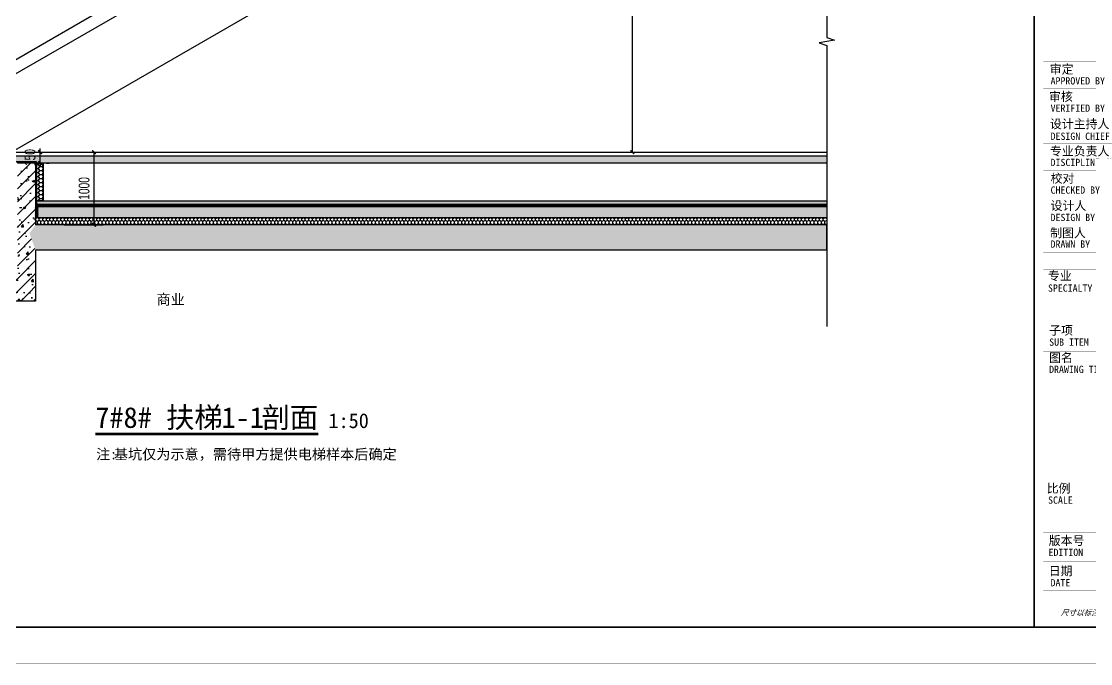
# Model space of a CAD drawing. Extents: x -26219 to 315419, y -160410 to -120810.
# Drawn here: x 213626 to 228344, y -156064 to -147222 of the extents above; entities that cross this region are included whole.
import ezdxf
from ezdxf.enums import TextEntityAlignment as Align
from ezdxf.xclip import XClip

# ---------------------------------------------------------------- set-up
doc = ezdxf.new("R2010")
doc.units = 0
doc.header["$LTSCALE"] = 1000
doc.header["$MEASUREMENT"] = 0
doc.header["$XCLIPFRAME"] = 0
doc.linetypes.add('104-14# 核心筒$2$DOTE', pattern=[2.42, 2, -0.2, 0.02, -0.2])
doc.linetypes.add('14#楼幕墙$0$DASH', pattern=[0.35, 0.25, -0.1])
for name, color, linetype in [('01-标注_尺寸', 124, 'Continuous'), ('01-标注_符号', 200, 'Continuous'), ('02-TEXT_房间', 7, 'Continuous'), ('02-TEXT_标注', 130, 'Continuous'), ('05-填充_天正', 26, 'Continuous'), ('104-14# 核心筒$2$A_AXIS-轴线', 36, '104-14# 核心筒$2$DOTE'), ('A-O_屋面', 201, 'Continuous'), ('A-O_防水层', 222, 'Continuous'), ('A-SUR_保温', 222, 'Continuous'), ('A_STR-砼墙', 51, 'Continuous'), ('A_STR-砼柱', 51, 'Continuous'), ('DIM_SYMB', 3, 'Continuous'), ('S_A-E_楼梯', 171, 'Continuous'), ('S_FLOOR', 2, 'Continuous'), ('S_SURFACE', 6, 'Continuous'), ('建-标注-文本', 254, 'Continuous'), ('道路', 6, 'Continuous')]:
    doc.layers.add(name, color=color, linetype=linetype)
doc.styles.add('_TCH_DIM_T3', font='ros.shx', dxfattribs={"width": 0.705882, "bigfont": 'jd.shx'})
doc.styles.add('_TCH_SPACE', font='STXIHEI_0.TTF', dxfattribs={"height": 5})
doc.styles.get("Standard").update_dxf_attribs({"font": 'STXIHEI_0.TTF'})
doc.styles.add('图签信息$0$华文细黑', font='STXIHEI_0.TTF', dxfattribs={"height": 10})
doc.dimstyles.new('_TCH_ARCH&&50', dxfattribs={"dimtxt": 148.75, "dimasz": 50, "dimexe": 125, "dimexo": 150, "dimgap": 63.125, "dimtad": 1, "dimdec": 0, "dimzin": 0, "dimdsep": 46, "dimtxsty": '_TCH_DIM_T3', "dimblk": 'ARCHTICK', "dimcen": 0.09, "dimclrt": 7, "dimazin": 2, "dimtfac": 1, "dimtdec": 0, "dimtix": 1, "dimtmove": 2, "dimatfit": 3, "dimfxl": 0, "dimtolj": 1, "dimtzin": 0, "dimarcsym": 0})
pattern_1 = [(45, (0, 0), (-88.38835, 88.38835), []), (50, (0, 0), (358.6301, -31.37607), [37.5, -412.5]), (355, (0, 0), (-69.37567, 376.09607), [30, -330]), (100.4514, (29.9, -2.6), (289.2547, 344.71977), [31.8701, -350.57106]), (46.1842, (0, 100), (533.6205, -82.7595), [56.25, -618.75]), (96.6356, (44.47, 93.1), (467.3314, 487.0589), [47.8051, -525.8565]), (351.1842, (0, 100), (467.331, 487.0593), [45, -495]), (21, (50, 75), (298.45353, -201.30945), [37.5, -412.5]), (326, (50, 75), (121.65767, 362.575), [30, -330]), (71.4514, (74.87, 58.22), (420.1113, 161.26525), [31.8701, -350.57106]), (37.5, (0, 0), (6.07993, 166.446927), [0, -326, 0, -335, 0, -331.25]), (7.5, (0, 0), (131.53477, 197.20586), [0, -191, 0, -318.5, 0, -126.25]), (327.5, (-111.5, 0), (266.91122, -11.277436), [0, -125, 0, -390, 0, -517.5]), (317.5, (-161.5, 0), (291.59308, 50.0525), [0, -162.5, 0, -259, 0, -367.5])]

# ---------------------------------------------------------------- blocks, each defined once
blk = doc.blocks.new('sdfsdfdsf')
at = {"layer": 'S_FLOOR'}
for p, q in [((2500, 0), (-200, 0)), ((11333, -5100), (2500, 0)), ((-200, -140), (-200, 0)), ((0, -140), (-200, -140)), ((0, -1000), (0, -140)), ((2422, -1000), (0, -1000)), ((11256, -6100), (2422, -1000)), ((11333, -5100), (13833, -5100)), ((13833, -5240), (13833, -5100)), ((13633, -5240), (13633, -6100)), ((13633, -5240), (13833, -5240)), ((13633, -6100), (11256, -6100))]:
    blk.add_line(p, q, dxfattribs=at)
at = {"layer": '道路', "linetype": 'ByBlock'}
for p, q in [((1965, 900), (1013, 900)), ((1965, 864), (1013, 864)), ((10969, -4030), (2947, 601)), ((10987, -3999), (2965, 632)), ((1776, 305), (1087, 305)), ((1180, 0), (1180, 305)), ((10797, -4594), (2776, 37)), ((12536, -4200), (11737, -4200)), ((12536, -4236), (11737, -4236)), ((12432, -4795), (11547, -4795)), ((12338, -5100), (12338, -4795))]:
    blk.add_line(p, q, dxfattribs=at)
for centre, radius, start, end in [((1013, 554), 345, 90, 266.807), ((1965, -1100), 2000, 60, 90), ((1013, 554), 309, 90, 272.2365), ((1965, -1100), 1964, 60, 90), ((1610, -300), 800, 130.8652, 157.9757), ((1776, -1695), 2000, 60, 90), ((11737, -2700), 1536, 240, 269.9998), ((11737, -2700), 1500, 240, 269.9998), ((12536, -4546), 309, 261.6535, 90), ((12536, -4546), 345, 268.2678, 90), ((11547, -3295), 1500, 240, 270), ((11908, -5400), 800, 22.0243, 49.1347)]:
    blk.add_arc(centre, radius, start, end, dxfattribs=at)
blk = doc.blocks.new('104-14# 核心筒')
at = {"layer": '104-14# 核心筒$2$A_AXIS-轴线'}
for p, q in [((-9370.1, 105800), (120259.9, 105800)), ((-24839, 16700), (120259.9, 16700)), ((-24839, 11750), (120259.9, 11750)), ((-24839, 7700), (120259.9, 7700))]:
    blk.add_line(p, q, dxfattribs=at)
blk = doc.blocks.new('图框-A1+1-4')
for points, const_width in [([(0, 0), (1051, 0), (1051, 594), (0, 594)], 0.05), ([(976, 584), (25, 584), (25, 10), (976, 10)], 0.5)]:
    blk.add_lwpolyline(points, close=True, dxfattribs=dict(const_width=const_width))
blk = doc.blocks.new('图签信息')
at = {"const_width": 0.5}
blk.add_lwpolyline([(-65, 0), (0, 0), (0, 500.5), (-65, 500.5)], close=True, dxfattribs=at)
at = {"const_width": 0.05}
for points in [[(-62.5, 103.26), (-2.5, 103.26), (-2.5, 163.26), (-62.5, 163.26), (-62.5, 103.26)], [(-62.5, 155.76), (-2.5, 155.76)], [(-62.5, 148.26), (-2.5, 148.26)], [(-62.5, 140.76), (-2.5, 140.76)], [(-62.5, 133.26), (-2.5, 133.26)], [(-62.5, 125.76), (-2.5, 125.76)], [(-62.5, 118.26), (-2.5, 118.26)], [(-62.5, 110.76), (-2.5, 110.76)], [(-62.5, 98.5), (-2.5, 98.5), (-2.5, 10), (-62.5, 10), (-62.5, 98.5)], [(-62.5, 83.5), (-2.5, 83.5)], [(-62.5, 76), (-2.5, 76)], [(-62.5, 40), (-2.5, 40)], [(-62.5, 26), (-2.5, 26)], [(-62.5, 18), (-2.5, 18)]]:
    blk.add_lwpolyline(points, dxfattribs=at)
at = {"style": '图签信息$0$华文细黑'}
for s, height, p in [('审定', 2.4, (-60.73, 154.81)), ('APPROVED BY', 2, (-60.5, 151.44)), ('审核', 2.4, (-60.95, 147.29)), ('VERIFIED BY', 2, (-60.5, 143.91)), ('设计主持人', 2.4, (-60.68, 139.76)), ('DESIGN CHIEF', 2, (-60.5, 136.19)), ('专业负责人', 2.4, (-60.67, 132.26)), ('DISCIPLINE CHIEF', 2, (-60.5, 128.98)), ('校对', 2.4, (-60.5, 124.76)), ('CHECKED BY', 2, (-60.5, 121.37)), ('设计人', 2.4, (-60.5, 117.26)), ('DESIGN BY', 2, (-60.5, 113.83)), ('制图人', 2.4, (-60.61, 109.76)), ('DRAWN BY', 2, (-60.5, 106.5)), ('专业', 2.4, (-61.23, 97.93)), ('SPECIALTY', 2, (-61.23, 94.38)), ('子项', 2.4, (-60.88, 82.92)), ('SUB ITEM', 2, (-60.88, 79.5)), ('图名', 2.4, (-60.91, 75.41)), ('DRAWING TITLES', 2, (-60.91, 72)), ('比例', 2.4, (-61.56, 39.42)), ('SCALE', 2, (-61.19, 36)), ('版本号', 2.4, (-61, 25.03)), ('EDITION', 2, (-61.06, 21.61)), ('日期', 2.4, (-61, 16.68)), ('DATE', 2, (-60.5, 13.26))]:
    blk.add_text(s, height=height, dxfattribs=at).set_placement(p, align=Align.TOP_LEFT)
at = {"style": '图签信息$0$华文细黑', "oblique": 20}
blk.add_text('尺寸以标注为准不得量取，所有尺寸需在现场校核准确', height=1.5, dxfattribs=at).set_placement((-32.5, 4), align=Align.MIDDLE_CENTER)
blk = doc.blocks.new('图签-A1')
at = {"color": 2}
blk.add_blockref('图签信息', (0, 0), dxfattribs=at)
blk = doc.blocks.new('$LinePat$聚苯板')
at = {"color": 0}
for p, q in [((14.8, -8.6), (0, 0)), ((29.7, 0), (14.8, -8.6)), ((14.8, -25.7), (0, -34.3)), ((0, -34.3), (0, -51.4)), ((0, -51.4), (14.8, -60)), ((14.8, -8.6), (14.8, -25.7)), ((29.7, -34.3), (14.8, -25.7)), ((14.8, -60), (29.7, -51.4))]:
    blk.add_line(p, q, dxfattribs=at)
blk = doc.blocks.new('*U58')
at = {"layer": 'A-SUR_保温', "color": 26}
blk.add_lwpolyline([(0, 0), (30, 0), (30, 150), (0, 150), (0, 0)], dxfattribs=at)
at = {"layer": 'A-SUR_保温', "color": 26, "xscale": -0.505156626798275, "yscale": 0.5, "zscale": 0.5, "rotation": 269.9999988198052}
for p in [(30, 135), (30, 120), (30, 105), (30, 90), (30, 75), (30, 60), (30, 45), (30, 30), (30, 15), (30, 0)]:
    blk.add_blockref('$LinePat$聚苯板', p, dxfattribs=at)
blk = doc.blocks.new('_ArchTick')
at = {"color": 0, "linetype": 'ByBlock', "const_width": 0.4}
blk.add_lwpolyline([(-0.5, -0.5), (0.5, 0.5)], dxfattribs=at)
blk = doc.blocks.new('*D892')
at = {"layer": '01-标注_尺寸', "color": 0, "lineweight": -2, "transparency": 16777216}
for p, q in [((214215, -149022), (214752, -149022)), ((214627, -150022), (214627, -149022)), ((214215, -150022), (214752, -150022))]:
    blk.add_line(p, q, dxfattribs=at)
at = {"layer": 'Defpoints', "color": 0, "transparency": 16777216}
for p in [(214065, -149022), (214627, -149022), (214065, -150022)]:
    blk.add_point(p, dxfattribs=at)
at = {"layer": '01-标注_尺寸', "color": 0, "lineweight": -2, "transparency": 16777216, "xscale": 50, "yscale": 50, "zscale": 50}
for p, rotation in [((214627, -149022), 90), ((214627, -150022), 270)]:
    blk.add_blockref('_ArchTick', p, dxfattribs=dict(at, rotation=rotation))
at = {"layer": '01-标注_尺寸', "color": 7, "transparency": 16777216, "insert": (214490, -149522), "char_height": 148.8, "attachment_point": 5, "rotation": 90, "style": '_TCH_DIM_T3'}
blk.add_mtext('\\A1;1000', dxfattribs=at)
blk = doc.blocks.new('*D1046')
at = {"layer": '01-标注_尺寸', "color": 0, "lineweight": -2, "transparency": 16777216}
for p, q in [((222012, -143922), (222161, -143922)), ((222036, -149022), (222036, -143922)), ((222012, -149022), (222161, -149022))]:
    blk.add_line(p, q, dxfattribs=at)
at = {"layer": 'Defpoints', "color": 0, "transparency": 16777216}
for p in [(221862, -143922), (222036, -143922), (221862, -149022)]:
    blk.add_point(p, dxfattribs=at)
at = {"layer": '01-标注_尺寸', "color": 0, "lineweight": -2, "transparency": 16777216, "xscale": 50, "yscale": 50, "zscale": 50}
for p, rotation in [((222036, -143922), 90), ((222036, -149022), 270)]:
    blk.add_blockref('_ArchTick', p, dxfattribs=dict(at, rotation=rotation))
at = {"layer": '01-标注_尺寸', "color": 7, "transparency": 16777216, "insert": (221899, -146472), "char_height": 148.8, "attachment_point": 5, "rotation": 90, "style": '_TCH_DIM_T3'}
blk.add_mtext('\\A1;5100', dxfattribs=at)
blk = doc.blocks.new('*D1707')
at = {"layer": '01-标注_尺寸', "color": 0, "lineweight": -2, "transparency": 16777216}
for p, q in [((213884, -149022), (213884, -148972)), ((213884, -149172), (213884, -149022)), ((213972, -149022), (214009, -149022)), ((213884, -149172), (213884, -149222)), ((213972, -149172), (214009, -149172))]:
    blk.add_line(p, q, dxfattribs=at)
at = {"layer": 'Defpoints', "color": 0, "transparency": 16777216}
for p in [(213822, -149022), (213884, -149022), (213822, -149172)]:
    blk.add_point(p, dxfattribs=at)
at = {"layer": '01-标注_尺寸', "color": 0, "lineweight": -2, "transparency": 16777216, "xscale": 50, "yscale": 50, "zscale": 50}
for p, rotation in [((213884, -149022), 270), ((213884, -149172), 90)]:
    blk.add_blockref('_ArchTick', p, dxfattribs=dict(at, rotation=rotation))
at = {"layer": '01-标注_尺寸', "color": 7, "transparency": 16777216, "insert": (213746, -149097), "char_height": 148.8, "attachment_point": 5, "rotation": 90, "style": '_TCH_DIM_T3'}
blk.add_mtext('\\A1;150', dxfattribs=at)

msp = doc.modelspace()

# ---------------------------------------------------------------- hatches: boundary and pattern name
at = {"layer": '05-填充_天正'}
h = msp.add_hatch(dxfattribs=at)
h.set_pattern_fill('AR-CONC', color=256, scale=50, style=0)
h.set_pattern_definition([(50, (0, 0), (91.092334, -7.969543), [9.525, -104.775]), (355, (0, 0), (-17.621413, 95.52832), [7.62, -83.82]), (100.451, (7.59, -0.66), (73.47125, 87.558344), [8.095, -89.045]), (46.1842, (0, 25.4), (135.53952, -21.021164), [14.2875, -157.1625]), (96.6356, (11.3, 23.65), (118.70212, 123.71278), [12.1425, -133.5675]), (351.184, (0, 25.4), (118.7023, 123.71256), [11.43, -125.73]), (21, (12.7, 19.05), (75.80744, -51.13276), [9.525, -104.775]), (326, (12.7, 19.05), (30.901014, 92.093983), [7.62, -83.82]), (71.4514, (19.02, 14.79), (106.708245, 40.96143), [8.095, -89.045]), (37.5, (0, 0), (1.5443016, 42.2775194), [0, -82.804, 0, -85.09, 0, -84.1375]), (7.5, (0, 0), (33.409831, 50.0902874), [0, -48.514, 0, -80.899, 0, -32.0675]), (327.5, (-28.32, 0), (67.7952976, -2.864372), [0, -31.75, 0, -99.06, 0, -131.445]), (317.5, (-41.02, 0), (74.064591, 12.713246), [0, -41.275, 0, -65.786, 0, -93.345])])
h.paths.add_polyline_path([(224711.7, -149071.6), (213466.5, -149071.6), (213466.5, -149171.6), (224711.7, -149171.6)])
h = msp.add_hatch(dxfattribs=at)
h.set_pattern_fill('钢筋混凝土', color=256, scale=50, style=0)
h.set_pattern_definition(pattern_1)
h.paths.add_polyline_path([(213571.5, -149171.6), (213571.5, -150021.6), (213738.2, -150138.3), (213821.5, -150021.6), (213821.5, -149171.6)])
h = msp.add_hatch(dxfattribs=at)
h.set_pattern_fill('钢筋混凝土', color=256, scale=50, style=0)
h.set_pattern_definition(pattern_1)
h.paths.add_polyline_path([(213738.2, -150138.3), (213571.5, -150021.6), (213571.5, -150721.6), (213821.5, -151071.6), (213821.5, -150371.6)])
h = msp.add_hatch(dxfattribs=at)
h.set_pattern_fill('钢筋混凝土', color=256, scale=50, style=0)
h.set_pattern_definition(pattern_1)
h.paths.add_polyline_path([(224711.7, -150021.6), (213821.5, -150021.6), (213738.2, -150138.3), (213821.5, -150371.6), (224711.7, -150371.6)])
h = msp.add_hatch(dxfattribs=at)
h.set_pattern_fill('钢筋混凝土', color=256, scale=50, style=0)
h.set_pattern_definition(pattern_1)
h.paths.add_polyline_path([(213821.5, -151071.6), (213571.5, -150721.6), (209211.5, -150721.6), (208961.5, -151071.6)])
at = {"layer": 'A-SUR_保温'}
h = msp.add_hatch(dxfattribs=at)
h.set_pattern_fill('HONEY', color=26, scale=20)
h.set_pattern_definition([(0, (-4815.13, -13331.463), (47.625, 27.4963), [31.75, -63.5]), (120, (-4815.13, -13331.463), (-47.6249943, 27.49631), [31.75, -63.5]), (60, (-4815.13, -13331.463), (5.7e-06, 54.99261), [-63.5, 31.75])])
h.paths.add_polyline_path([(213926.5, -149691.6), (213836.5, -149691.6), (213836.5, -149171.6), (213926.5, -149171.6)])
h = msp.add_hatch(dxfattribs=at)
h.set_pattern_fill('加气混凝土', color=26, scale=20)
h.set_pattern_definition([(0, (233773.93, 248128.26), (120, 240), [0, -240]), (0, (233633.53, 248095.86), (120, 240), [0, -240]), (0, (233711.53, 248093.46), (120, 240), [0, -240]), (0, (233796.73, 248164.26), (120, 240), [0, -240]), (0, (233697.13, 248081.46), (120, 240), [0, -240]), (0, (233820.73, 248315.46), (120, 240), [0, -240]), (0, (233747.53, 248296.26), (120, 240), [0, -240]), (0, (233785.93, 248266.26), (120, 240), [0, -240]), (0, (233590.33, 248261.46), (120, 240), [0, -240]), (0, (233707.93, 248250.66), (120, 240), [0, -240]), (0, (233662.33, 248189.46), (120, 240), [0, -240]), (0, (233664.73, 248099.46), (120, 240), [0, -240]), (0, (233754.73, 248089.86), (120, 240), [0, -240]), (0, (233820.73, 248195.46), (120, 240), [0, -240]), (0, (233596.33, 248158.26), (120, 240), [0, -240]), (0, (233616.73, 248199.06), (120, 240), [0, -240]), (0, (233710.33, 248182.26), (120, 240), [0, -240]), (0, (233676.73, 248147.46), (120, 240), [0, -240]), (0, (233657.53, 248226.66), (120, 240), [0, -240]), (0, (233687.53, 248316.66), (120, 240), [0, -240]), (0, (233605.93, 248107.86), (120, 240), [0, -240]), (0, (233737.93, 248267.46), (120, 240), [0, -240]), (0, (233626.33, 248271.06), (120, 240), [0, -240]), (0, (233607.13, 248302.26), (120, 240), [0, -240]), (130.601294, (233805.986, 248240.318), (-599.99999337, 720.00000315), [10.53662, -4414.8444]), (18.434949, (233788.843, 248244.89), (599.9999978, 239.9999982), [10.8421, -1507.05116]), (90, (233788.84, 248234.6), (120, 240), [10.28571, -469.71426]), (161.565051, (233799.13, 248231.175), (-600.000003, 239.999982), [10.8421, -1507.05116]), (53.130102, (233799.13, 248231.175), (120, 240), [11.42857, -1188.5714]), (135, (233808.27, 248108.89), (-120.000015, 239.999984), [9.69746, -669.12504]), (45, (233794.56, 248108.89), (120, 239.999999), [9.69746, -669.12504]), (135, (233801.41, 248102.03), (-120.000015, 239.999984), [9.69746, -669.12504]), (45, (233801.41, 248102.03), (120, 239.999999), [9.69746, -669.12504]), (116.56505, (233692.84, 248270.03), (-2e-05, 479.99999), [12.77753, -255.5506]), (180, (233687.13, 248281.46), (-120, 240), [13.71429, -226.2857]), (63.43495, (233667.7, 248270.03), (1e-06, 480), [12.77753, -255.5506]), (116.56505, (233673.41, 248258.6), (-2e-05, 479.99999), [12.77753, -255.5506]), (0, (233673.41, 248258.6), (120, 240), [13.71429, -226.2857]), (63.43495, (233687.13, 248258.6), (1e-06, 480), [12.77753, -255.5506]), (107.102728, (233783.128, 248188.89), (-359.99998624, 1200.00000194), [15.54454, -6513.161]), (143.972626, (233778.557, 248203.747), (-2279.9999711, 1679.9999981), [15.54454, -3248.808]), (180, (233765.99, 248212.9), (-120, 240), [14.85714, -225.14284]), (36.0273733, (233738.557, 248203.747), (2279.99998315, 1679.9999819), [15.54454, -3248.808]), (71.565051, (233733.986, 248190.033), (360.000002, 1199.999998), [14.45613, -1503.43712]), (107.102728, (233738.557, 248175.175), (-359.99998624, 1200.00000194), [15.54454, -6513.161]), (143.972626, (233751.128, 248166.033), (-2279.9999711, 1679.9999981), [15.54454, -3248.808]), (0, (233751.13, 248166.03), (120, 240), [14.85714, -225.14284]), (36.0273733, (233765.986, 248166.033), (2279.99998315, 1679.9999819), [15.54454, -3248.808]), (71.565051, (233778.557, 248175.175), (360.000002, 1199.999998), [14.45613, -1503.43712]), (150.255118, (233785.414, 248300.89), (-360.0000009, 239.999997), [9.21401, -1925.72784]), (90, (233777.41, 248296.32), (120, 240), [9.14286, -470.8571]), (29.744881, (233777.414, 248296.318), (360.0000002, 239.9999989), [9.21401, -1925.72784]), (116.56505, (233729.41, 248130.6), (-2e-05, 479.99999), [12.77753, -255.5506]), (168.690067, (233723.7, 248142.033), (-1080.0000008, 239.999994), [11.6549, -2435.8742]), (41.185925, (233703.128, 248136.318), (2999.99998182, 2639.9999769), [12.14874, -5090.3208]), (90, (233703.13, 248124.89), (120, 240), [11.42857, -468.5714]), (138.814074, (233712.271, 248116.89), (-2999.99994668, 2640.0000168), [12.14874, -5090.3208]), (16.6992442, (233712.271, 248116.89), (3959.9999702, 1199.99998743), [11.93178, -4999.415]), (60.945396, (233723.7, 248120.318), (119.99999968, 239.99999788), [11.76643, -4930.1358]), (109.983106, (233628.843, 248231.175), (-600.00000226, 1679.99999555), [13.3768, -5604.879]), (155.556045, (233624.271, 248243.747), (-1560.00000595, 719.99998504), [13.8092, -5786.0526]), (24.4439547, (233599.128, 248243.747), (1560.00000078, 719.99999654), [13.8092, -5786.0526]), (70.0168934, (233594.557, 248231.175), (600.0000018, 1679.99999583), [13.3768, -5604.879]), (109.983106, (233599.128, 248218.604), (-600.00000226, 1679.99999555), [13.3768, -5604.879]), (160.016893, (233611.7, 248214.033), (-600.0000004, 239.9999891), [13.3768, -2795.751]), (19.9831065, (233611.7, 248214.033), (599.9999967, 239.9999996), [13.3768, -2795.751]), (70.0168934, (233624.271, 248218.604), (600.0000018, 1679.99999583), [13.3768, -5604.879]), (122.005383, (233717.986, 248209.46), (-120.0000161, 239.9999877), [10.78169, -2253.3736]), (18.434949, (233701.986, 248215.175), (599.9999978, 239.9999982), [10.8421, -1507.05116]), (90, (233701.99, 248204.89), (120, 240), [10.28571, -469.71426]), (161.565051, (233712.27, 248201.46), (-600.000003, 239.999982), [10.8421, -1507.05116]), (54.462322, (233712.271, 248201.461), (839.9999988, 1199.9999982), [9.83123, -4119.2846]), (116.56505, (233648.27, 248151.18), (-2e-05, 479.99999), [12.77753, -255.5506]), (180, (233642.56, 248162.6), (-120, 240), [12.57143, -227.42856]), (59.0362434, (233623.128, 248151.175), (120.0000004, 239.9999988), [13.32789, -2785.5288]), (120.963756, (233629.986, 248139.747), (-120.0000164, 239.999989), [13.32789, -2785.5288]), (0, (233629.99, 248139.75), (120, 240), [12.57143, -227.42856]), (63.43495, (233642.56, 248139.75), (1e-06, 480), [12.77753, -255.5506])])
h.paths.add_polyline_path([(224711.7, -149921.6), (224711.7, -149771.6), (213851.6, -149771.1), (213851.5, -149921.6)])
h = msp.add_hatch(dxfattribs=at)
h.set_pattern_fill('混凝土', color=26, scale=15)
h.set_pattern_definition([(50, (113544.39, 252401.46), (107.589027, -9.41282), [11.25, -123.75]), (355, (113544.39, 252401.46), (-20.8127, 112.82882), [9, -99]), (100.4514, (113553.36, 252400.68), (86.776407, 103.415931), [9.561029, -105.171317]), (46.1842, (113544.39, 252431.46), (160.086157, -24.827852), [16.875, -185.625]), (96.6356, (113557.73, 252429.39), (140.199406, 146.11768), [14.34154, -157.75695]), (351.1842, (113544.4, 252431.46), (140.19929, 146.11779), [13.5, -148.5]), (21, (113559.39, 252423.96), (89.536058, -60.392834), [11.25, -123.75]), (326, (113559.39, 252423.96), (36.4973, 108.772507), [9, -99]), (71.4514, (113566.85, 252418.93), (126.033394, 48.379575), [9.561029, -105.171317]), (37.5, (113544.393, 252401.46), (1.8239783, 49.934078), [0, -97.8, 0, -100.5, 0, -99.375]), (7.5, (113544.393, 252401.46), (39.4604306, 59.161757), [0, -57.3, 0, -95.55, 0, -37.875]), (327.5, (113510.943, 252401.46), (80.0733654, -3.3832308), [0, -37.5, 0, -117, 0, -155.25]), (317.5, (113495.94, 252401.46), (87.477925, 15.015747), [0, -48.75, 0, -77.7, 0, -110.25])])
h.paths.add_polyline_path([(224711.7, -149741.6), (224711.7, -149691.6), (213851.8, -149691.6), (213851.8, -149741.6)])

# ---------------------------------------------------------------- linework, layer by layer
at = {"layer": '01-标注_符号'}
msp.add_lwpolyline([(224711.7, -143577.3), (224711.7, -147443.2), (224816.7, -147481.4), (224606.7, -147518.5), (224711.7, -147555.7), (224711.7, -151421.6)], dxfattribs=at)
at = {"layer": 'A-O_屋面'}
for p, q in [((213821.5, -149771.6), (224711.7, -149771.6)), ((213836.5, -149691.6), (224711.7, -149691.6)), ((213821.5, -149921.6), (224711.7, -149921.6))]:
    msp.add_line(p, q, dxfattribs=at)
at = {"layer": 'A-O_防水层'}
for p, q in [((213836.5, -149156.6), (213556.5, -149156.6)), ((213826.5, -149166.6), (213566.5, -149166.6)), ((213821.5, -149751.6), (224711.7, -149751.6))]:
    msp.add_line(p, q, dxfattribs=at)
for points in [[(213826.5, -149166.6), (213826.5, -149721.6, 0.4142136), (213851.5, -149746.6), (224711.7, -149746.6)], [(213836.5, -149156.6), (213836.5, -149721.6, 0.4142136), (213851.5, -149736.6), (224711.7, -149736.6)]]:
    msp.add_lwpolyline(points, format="xyb", dxfattribs=at)
at = {"layer": 'A_STR-砼墙'}
for p, q in [((213821.5, -149171.6), (213571.5, -149171.6)), ((213821.5, -149171.6), (213821.5, -150021.6)), ((213821.5, -150371.6), (213821.5, -151071.6))]:
    msp.add_line(p, q, dxfattribs=at)
at = {"layer": 'A_STR-砼柱'}
for p, q in [((224711.7, -150021.6), (213821.5, -150021.6)), ((224711.7, -150371.6), (224711.7, -150021.6)), ((224711.7, -150371.6), (213821.5, -150371.6)), ((213821.5, -151071.6), (208961.5, -151071.6))]:
    msp.add_line(p, q, dxfattribs=at)
at = {"layer": 'DIM_SYMB', "const_width": 35}
msp.add_lwpolyline([(214644, -152903.9), (217713.8, -152903.9)], dxfattribs=at)
at = {"layer": 'S_A-E_楼梯'}
msp.add_line((224711.7, -149171.6), (213821.5, -149171.6), dxfattribs=at)
at = {"layer": 'S_SURFACE'}
for p, q in [((213466.5, -149021.6), (224711.7, -149021.6)), ((213466.5, -149071.6), (224711.7, -149071.6)), ((223311.7, -149021.6), (224711.7, -149021.6))]:
    msp.add_line(p, q, dxfattribs=at)
at = {"layer": 'S_SURFACE', "linetype": '14#楼幕墙$0$DASH', "ltscale": 0.5, "const_width": 5}
msp.add_lwpolyline([(213831.5, -149161.6), (213561.5, -149161.6)], dxfattribs=at)
msp.add_lwpolyline([(213831.5, -149171.6), (213831.5, -149721.6, 0.4142136), (213851.5, -149741.6), (224711.7, -149741.6)], format="xyb", dxfattribs=at)
at = {"layer": 'S_SURFACE'}
msp.add_lwpolyline([(213926.5, -149691.6), (213836.5, -149691.6), (213836.5, -149171.6), (213926.5, -149171.6)], close=True, dxfattribs=at)

# ---------------------------------------------------------------- block references
at = {"xscale": 50, "yscale": 50, "zscale": 50}
for name, p in [('图框-A1+1-4', (178767.6, -156062.5)), ('图签-A1', (230817.6, -155562.5))]:
    msp.add_blockref(name, p, dxfattribs=at)
ref = msp.add_blockref('104-14# 核心筒', (201591, -159600))
XClip(ref).set_block_clipping_path([(32000, 6700), (42400, 18198.7390783391)])
ref = msp.add_blockref('104-14# 核心筒', (150626, -164550))
XClip(ref).set_block_clipping_path([(94550.0000000024, 12139.8027840568), (105750.0000113929, 22499.9999875159)])
ref = msp.add_blockref('104-14# 核心筒', (162825.3, -253650))
XClip(ref).set_block_clipping_path([(94442.2879467641, 101022.6274729816), (105150.0000113929, 111550)])
at = {"xscale": -1}
msp.add_blockref('sdfsdfdsf', (223011.7, -143921.6), dxfattribs=at)
at = {"layer": 'A-SUR_保温', "color": 26}
msp.add_blockref('*U58', (213821.5, -149921.6), dxfattribs=at)
at = {"layer": 'A-SUR_保温', "color": 26, "xscale": -1.667117303190374, "yscale": 1.666666666666667, "zscale": 1.666666666666667, "rotation": 180.0000224651259}
for p in [(213821.5, -150021.6), (213871, -150021.6), (213920.5, -150021.6), (213970, -150021.6), (214019.5, -150021.6), (214069, -150021.6), (214118.5, -150021.6), (214168, -150021.6), (214217.5, -150021.6), (214267, -150021.6), (214316.5, -150021.6), (214366, -150021.6), (214415.5, -150021.6), (214465, -150021.6), (214514.5, -150021.6), (214564, -150021.6), (214613.5, -150021.6), (214663, -150021.6), (214712.5, -150021.6), (214762, -150021.6), (214811.5, -150021.6), (214861, -150021.6), (214910.5, -150021.6), (214960, -150021.6), (215009.6, -150021.6), (215059.1, -150021.6), (215108.6, -150021.6), (215158.1, -150021.6), (215207.6, -150021.6), (215257.1, -150021.6), (215306.6, -150021.6), (215356.1, -150021.6), (215405.6, -150021.6), (215455.1, -150021.6), (215504.6, -150021.6), (215554.1, -150021.6), (215603.6, -150021.6), (215653.1, -150021.6), (215702.6, -150021.6), (215752.1, -150021.6), (215801.6, -150021.6), (215851.1, -150021.6), (215900.6, -150021.6), (215950.1, -150021.6), (215999.6, -150021.6), (216049.1, -150021.6), (216098.6, -150021.6), (216148.1, -150021.6), (216197.6, -150021.6), (216247.1, -150021.6), (216296.6, -150021.6), (216346.1, -150021.6), (216395.6, -150021.6), (216445.1, -150021.6), (216494.6, -150021.6), (216544.1, -150021.6), (216593.6, -150021.6), (216643.1, -150021.6), (216692.6, -150021.6), (216742.1, -150021.6), (216791.6, -150021.6), (216841.1, -150021.6), (216890.6, -150021.6), (216940.1, -150021.6), (216989.6, -150021.6), (217039.1, -150021.6), (217088.6, -150021.6), (217138.1, -150021.6), (217187.6, -150021.6), (217237.1, -150021.6), (217286.6, -150021.6), (217336.1, -150021.6), (217385.6, -150021.6), (217435.1, -150021.6), (217484.6, -150021.6), (217534.1, -150021.6), (217583.6, -150021.6), (217633.1, -150021.6), (217682.6, -150021.6), (217732.1, -150021.6), (217781.6, -150021.6), (217831.1, -150021.6), (217880.6, -150021.6), (217930.1, -150021.6), (217979.6, -150021.6), (218029.1, -150021.6), (218078.6, -150021.6), (218128.1, -150021.6), (218177.6, -150021.6), (218227.1, -150021.6), (218276.6, -150021.6), (218326.1, -150021.6), (218375.6, -150021.6), (218425.1, -150021.6), (218474.6, -150021.6), (218524.1, -150021.6), (218573.6, -150021.6), (218623.1, -150021.6), (218672.6, -150021.6), (218722.1, -150021.6), (218771.6, -150021.6), (218821.1, -150021.6), (218870.6, -150021.6), (218920.1, -150021.6), (218969.6, -150021.6), (219019.1, -150021.6), (219068.6, -150021.6), (219118.1, -150021.6), (219167.6, -150021.6), (219217.1, -150021.6), (219266.6, -150021.6), (219316.1, -150021.6), (219365.6, -150021.6), (219415.1, -150021.6), (219464.6, -150021.6), (219514.1, -150021.6), (219563.6, -150021.6), (219613.1, -150021.6), (219662.6, -150021.6), (219712.1, -150021.6), (219761.6, -150021.6), (219811.1, -150021.6), (219860.6, -150021.6), (219910.1, -150021.6), (219959.6, -150021.6), (220009.1, -150021.6), (220058.6, -150021.6), (220108.1, -150021.6), (220157.6, -150021.6), (220207.1, -150021.6), (220256.6, -150021.6), (220306.1, -150021.6), (220355.6, -150021.6), (220405.1, -150021.6), (220454.6, -150021.6), (220504.1, -150021.6), (220553.6, -150021.6), (220603.1, -150021.6), (220652.6, -150021.6), (220702.1, -150021.6), (220751.6, -150021.6), (220801.1, -150021.6), (220850.6, -150021.6), (220900.1, -150021.6), (220949.6, -150021.6), (220999.1, -150021.6), (221048.6, -150021.6), (221098.1, -150021.6), (221147.6, -150021.6), (221197.1, -150021.6), (221246.6, -150021.6), (221296.1, -150021.6), (221345.6, -150021.6), (221395.1, -150021.6), (221444.6, -150021.6), (221494.1, -150021.6), (221543.6, -150021.6), (221593.1, -150021.6), (221642.6, -150021.6), (221692.1, -150021.6), (221741.6, -150021.6), (221791.1, -150021.6), (221840.6, -150021.6), (221890.1, -150021.6), (221939.6, -150021.6), (221989.1, -150021.6), (222038.6, -150021.6), (222088.1, -150021.6), (222137.6, -150021.6), (222187.1, -150021.6), (222236.6, -150021.6), (222286.1, -150021.6), (222335.6, -150021.6), (222385.1, -150021.6), (222434.6, -150021.6), (222484.1, -150021.6), (222533.6, -150021.6), (222583.1, -150021.6), (222632.6, -150021.6), (222682.1, -150021.6), (222731.6, -150021.6), (222781.1, -150021.6), (222830.6, -150021.6), (222880.1, -150021.6), (222929.6, -150021.6), (222979.1, -150021.6), (223028.6, -150021.6), (223078.1, -150021.6), (223127.6, -150021.6), (223177.1, -150021.6), (223226.6, -150021.6), (223276.1, -150021.6), (223325.6, -150021.6), (223375.1, -150021.6), (223424.6, -150021.6), (223474.1, -150021.6), (223523.6, -150021.6), (223573.1, -150021.6), (223622.6, -150021.6), (223672.1, -150021.6), (223721.6, -150021.6), (223771.1, -150021.6), (223820.6, -150021.6), (223870.1, -150021.6), (223919.6, -150021.6), (223969.1, -150021.6), (224018.6, -150021.6), (224068.2, -150021.6), (224117.7, -150021.6), (224167.2, -150021.6), (224216.7, -150021.6), (224266.2, -150021.6), (224315.7, -150021.6), (224365.2, -150021.6), (224414.7, -150021.6), (224464.2, -150021.6), (224513.7, -150021.6), (224563.2, -150021.6), (224612.7, -150021.6), (224662.2, -150021.6)]:
    msp.add_blockref('$LinePat$聚苯板', p, dxfattribs=at)

# ---------------------------------------------------------------- texts
at = {"layer": '02-TEXT_房间', "style": '_TCH_SPACE'}
msp.add_text('商业', height=142.71, dxfattribs=at).set_placement((215486.2, -151120.9))
at = {"layer": '02-TEXT_标注'}
for s, height, p in [('注', 142.7, (214655.4, -153252.4)), (':', 142.7, (214846.4, -153252.4)), ('基坑仅为示意，需待甲方提供电梯样本后确定', 142.713, (214899.3, -153252.4))]:
    msp.add_text(s, height=height, dxfattribs=at).set_placement(p)
at = {"layer": '建-标注-文本'}
for s, height, p in [('7#8#', 285.43, (214644, -152818.1)), ('扶梯', 285.43, (215617.6, -152818.1)), ('1-1', 285.43, (216381.7, -152818.1)), ('剖面', 285.43, (216932, -152818.1)), ('1:50', 203.88, (217853.8, -152821.2))]:
    msp.add_text(s, height=height, dxfattribs=at).set_placement(p)

# ---------------------------------------------------------------- dimensions: what is measured, and where the dimension line sits
at = {"layer": '01-标注_尺寸'}
for p1, p2, distance, picture, middle in [((221861.7, -149021.6), (221861.7, -143921.6), -174.7, '*D1046', (221898.9, -146471.6)), ((213821.5, -149171.6), (213821.5, -149021.6), -62.3, '*D1707', (213746.4, -149096.6)), ((214065.1, -150021.6), (214065.1, -149021.6), -562.2, '*D892', (214489.7, -149521.6))]:
    dim = msp.add_aligned_dim(p1=p1, p2=p2, distance=distance, dimstyle='_TCH_ARCH&&50', dxfattribs=at)
    dim.commit()
    dim.dimension.update_dxf_attribs({"geometry": picture, "text_midpoint": middle})

doc.saveas('drawing.dxf')
